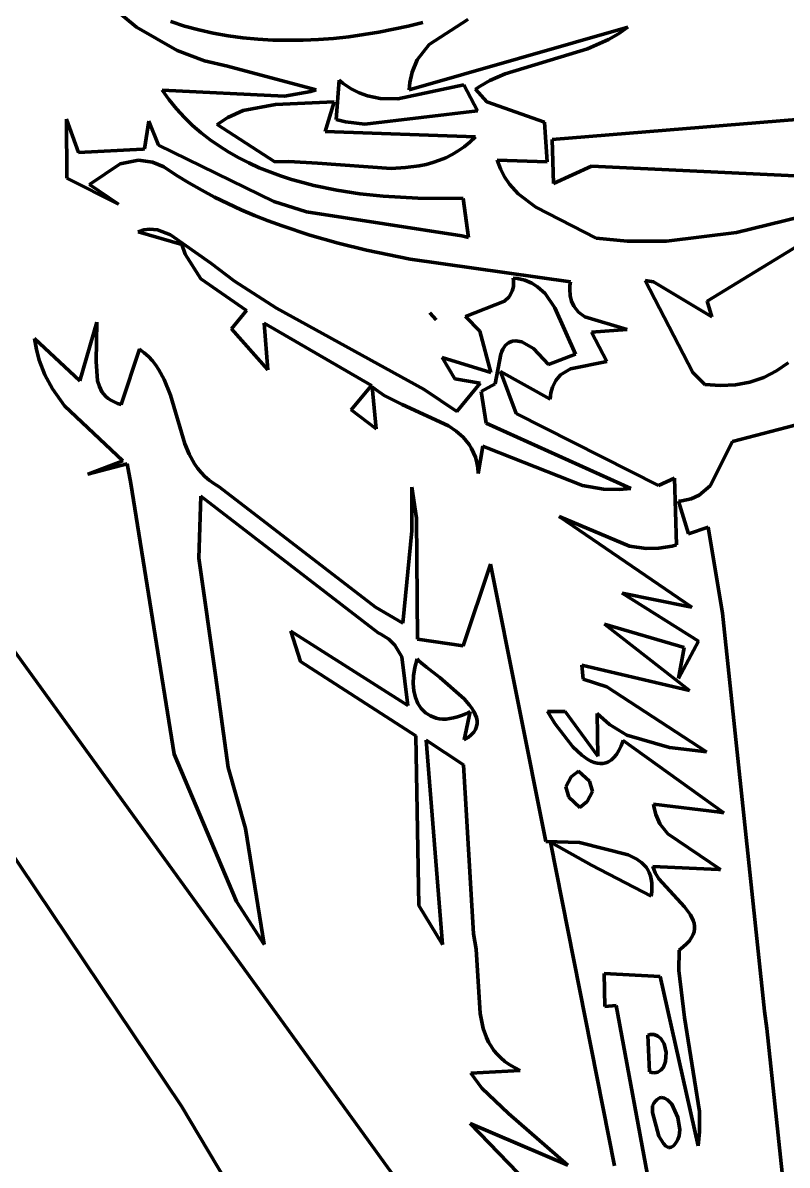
# Model space of a CAD drawing. Header units: millimetres. Extents: x 0 to 11, y 0 to 14.1.
# Drawn here: x 0.968 to 1.66, y 5.822 to 6.857 of the extents above; entities that cross this region are included whole.
import ezdxf

# ---------------------------------------------------------------- set-up
doc = ezdxf.new("R2010")
doc.units = ezdxf.units.MM
doc.layers.add('color#010101ff', color=7, linetype='CONTINUOUS', lineweight=100)
doc.layers.add('color#fefefeff', color=7, linetype='CONTINUOUS', lineweight=100)

msp = doc.modelspace()

# ---------------------------------------------------------------- linework, layer by layer
at = {"layer": 'color#010101ff'}
for p, q in [((1.0222, 6.8934), (1.0712, 6.8528)), ((1.0712, 6.8528), (1.1079, 6.8315)), ((1.1147, 6.8537), (1.1021, 6.8578)), ((1.1276, 6.8502), (1.1147, 6.8537)), ((1.3039, 6.8508), (1.2905, 6.8482)), ((1.3172, 6.8537), (1.3039, 6.8508)), ((1.3304, 6.8569), (1.3172, 6.8537)), ((1.516, 6.8528), (1.3179, 6.7959)), ((1.336, 6.837), (1.3711, 6.8596)), ((1.5075, 6.8467), (1.516, 6.8528)), ((1.1407, 6.8473), (1.1276, 6.8502)), ((1.154, 6.8449), (1.1407, 6.8473)), ((1.1674, 6.8431), (1.154, 6.8449)), ((1.181, 6.8419), (1.1674, 6.8431)), ((1.1946, 6.8411), (1.181, 6.8419)), ((1.2083, 6.8408), (1.1946, 6.8411)), ((1.2221, 6.841), (1.2083, 6.8408)), ((1.2358, 6.8416), (1.2221, 6.841)), ((1.2496, 6.8426), (1.2358, 6.8416)), ((1.2633, 6.8441), (1.2496, 6.8426)), ((1.2769, 6.846), (1.2633, 6.8441)), ((1.2905, 6.8482), (1.2769, 6.846)), ((1.4795, 6.8331), (1.4985, 6.8415)), ((1.4985, 6.8415), (1.5075, 6.8467)), ((1.1079, 6.8315), (1.1326, 6.8222)), ((1.3253, 6.8231), (1.336, 6.837)), ((1.4048, 6.8104), (1.4795, 6.8331)), ((1.1326, 6.8222), (1.1534, 6.8174)), ((1.3206, 6.812), (1.3253, 6.8231)), ((1.1534, 6.8174), (1.2337, 6.7959)), ((1.3185, 6.8027), (1.3206, 6.812)), ((1.391, 6.8043), (1.4048, 6.8104)), ((1.2518, 6.769), (1.2547, 6.8046)), ((1.2547, 6.8046), (1.2582, 6.8017)), ((1.2582, 6.8017), (1.2654, 6.7968)), ((1.3077, 6.7877), (1.3676, 6.8006)), ((1.3179, 6.7959), (1.3185, 6.8027)), ((1.3676, 6.8006), (1.3799, 6.7769)), ((1.3782, 6.7966), (1.3823, 6.7993)), ((1.3823, 6.7993), (1.391, 6.8043)), ((1.2051, 6.7902), (1.0943, 6.7956)), ((1.0943, 6.7956), (1.1007, 6.7869)), ((1.2289, 6.7945), (1.2051, 6.7902)), ((1.2337, 6.7959), (1.2289, 6.7945)), ((1.2654, 6.7968), (1.2727, 6.7931)), ((1.2727, 6.7931), (1.2802, 6.7904)), ((1.2802, 6.7904), (1.2918, 6.7881)), ((1.3884, 6.7851), (1.3782, 6.7966)), ((1.1007, 6.7869), (1.1074, 6.7787)), ((1.1074, 6.7787), (1.1145, 6.771)), ((1.1676, 6.7771), (1.1971, 6.7828)), ((1.1971, 6.7828), (1.2502, 6.7851)), ((1.2502, 6.7851), (1.2421, 6.7581)), ((1.2918, 6.7881), (1.3077, 6.7877)), ((1.4406, 6.7666), (1.3884, 6.7851)), ((1.0187, 6.7391), (1.0077, 6.7694)), ((1.0077, 6.7694), (1.0081, 6.7158)), ((1.0823, 6.7677), (1.0784, 6.7424)), ((1.0912, 6.7459), (1.0823, 6.7677)), ((1.1145, 6.771), (1.1219, 6.7638)), ((1.1441, 6.7646), (1.1538, 6.771)), ((1.1538, 6.771), (1.1676, 6.7771)), ((1.2604, 6.767), (1.2518, 6.769)), ((1.3799, 6.7769), (1.278, 6.765)), ((1.7015, 6.7718), (1.4476, 6.751)), ((1.1219, 6.7638), (1.1297, 6.757)), ((1.1964, 6.7307), (1.1441, 6.7646)), ((1.2421, 6.7581), (1.3781, 6.7535)), ((1.278, 6.765), (1.2604, 6.767)), ((1.443, 6.7308), (1.4406, 6.7666)), ((1.1297, 6.757), (1.1378, 6.7507)), ((1.1378, 6.7507), (1.1462, 6.7448)), ((1.3731, 6.7487), (1.3679, 6.7444)), ((1.3781, 6.7535), (1.3731, 6.7487)), ((1.4476, 6.751), (1.4487, 6.711)), ((1.0768, 6.7423), (1.0187, 6.7391)), ((1.0784, 6.7424), (1.0768, 6.7423)), ((1.1954, 6.6947), (1.0912, 6.7459)), ((1.1462, 6.7448), (1.1548, 6.7394)), ((1.1548, 6.7394), (1.1638, 6.7343)), ((1.357, 6.7373), (1.3513, 6.7345)), ((1.3625, 6.7406), (1.357, 6.7373)), ((1.3679, 6.7444), (1.3625, 6.7406)), ((1.0287, 6.7103), (1.0563, 6.7288)), ((1.0563, 6.7288), (1.073, 6.7321)), ((1.073, 6.7321), (1.0855, 6.7304)), ((1.0855, 6.7304), (1.0959, 6.7261)), ((1.0959, 6.7261), (1.1072, 6.7187)), ((1.1638, 6.7343), (1.1729, 6.7297)), ((1.1729, 6.7297), (1.1823, 6.7254)), ((1.209, 6.731), (1.1964, 6.7307)), ((1.2349, 6.7296), (1.209, 6.731)), ((1.3016, 6.7248), (1.2349, 6.7296)), ((1.3272, 6.7271), (1.3146, 6.7255)), ((1.3334, 6.7284), (1.3272, 6.7271)), ((1.3395, 6.7301), (1.3334, 6.7284)), ((1.3455, 6.7321), (1.3395, 6.7301)), ((1.3513, 6.7345), (1.3455, 6.7321)), ((1.4007, 6.7244), (1.3978, 6.7323)), ((1.3978, 6.7323), (1.443, 6.7308)), ((1.4487, 6.711), (1.4832, 6.7269)), ((1.4832, 6.7269), (1.6676, 6.718)), ((1.0081, 6.7158), (1.0548, 6.6924)), ((1.1072, 6.7187), (1.1186, 6.7117)), ((1.1823, 6.7254), (1.1919, 6.7216)), ((1.1919, 6.7216), (1.2016, 6.718)), ((1.2016, 6.718), (1.2115, 6.7148)), ((1.3146, 6.7255), (1.3016, 6.7248)), ((1.4044, 6.7172), (1.4007, 6.7244)), ((1.4089, 6.7106), (1.4044, 6.7172)), ((1.0548, 6.6924), (1.0287, 6.7103)), ((1.1186, 6.7117), (1.1302, 6.7051)), ((1.2115, 6.7148), (1.2216, 6.7119)), ((1.2216, 6.7119), (1.2318, 6.7094)), ((1.2318, 6.7094), (1.2525, 6.7051)), ((1.4168, 6.7018), (1.4089, 6.7106)), ((1.1302, 6.7051), (1.1419, 6.6988)), ((1.1419, 6.6988), (1.1539, 6.6929)), ((1.2525, 6.7051), (1.2734, 6.7019)), ((1.2734, 6.7019), (1.2944, 6.6996)), ((1.2944, 6.6996), (1.3259, 6.6977)), ((1.3259, 6.6977), (1.3669, 6.6974)), ((1.3669, 6.6974), (1.3716, 6.6623)), ((1.4327, 6.6896), (1.4168, 6.7018)), ((1.1539, 6.6929), (1.1659, 6.6874)), ((1.1659, 6.6874), (1.1781, 6.6822)), ((1.225, 6.6854), (1.1954, 6.6947)), ((1.3656, 6.6636), (1.225, 6.6854)), ((1.4873, 6.6617), (1.4327, 6.6896)), ((1.6903, 6.6853), (1.6144, 6.6666)), ((1.1781, 6.6822), (1.1904, 6.6773)), ((1.1904, 6.6773), (1.2029, 6.6727)), ((1.0777, 6.669), (1.0726, 6.6673)), ((1.0726, 6.6673), (1.1121, 6.6558)), ((1.0828, 6.6697), (1.0777, 6.669)), ((1.0901, 6.6691), (1.0828, 6.6697)), ((1.1019, 6.6647), (1.0901, 6.6691)), ((1.1385, 6.6389), (1.1019, 6.6647)), ((1.2029, 6.6727), (1.2281, 6.6644)), ((1.2281, 6.6644), (1.2536, 6.6571)), ((1.6144, 6.6666), (1.5509, 6.6589)), ((1.5879, 6.6046), (1.6884, 6.6661)), ((1.1121, 6.6558), (1.1152, 6.6471)), ((1.2536, 6.6571), (1.2795, 6.6508)), ((1.3716, 6.6623), (1.3656, 6.6636)), ((1.5155, 6.6589), (1.4873, 6.6617)), ((1.5509, 6.6589), (1.5155, 6.6589)), ((1.1152, 6.6471), (1.1294, 6.6249)), ((1.2795, 6.6508), (1.3188, 6.6427)), ((1.16, 6.6226), (1.1385, 6.6389)), ((1.3188, 6.6427), (1.464, 6.6221)), ((1.1294, 6.6249), (1.1706, 6.5961)), ((1.4161, 6.625), (1.4123, 6.6255)), ((1.4123, 6.6255), (1.4126, 6.6228)), ((1.4126, 6.6228), (1.4124, 6.6178)), ((1.4229, 6.6234), (1.4161, 6.625)), ((1.429, 6.6209), (1.4229, 6.6234)), ((1.575, 6.5399), (1.5318, 6.6232)), ((1.5318, 6.6232), (1.5392, 6.622)), ((1.1978, 6.5983), (1.16, 6.6226)), ((1.4114, 6.6136), (1.4085, 6.6084)), ((1.4124, 6.6178), (1.4114, 6.6136)), ((1.4343, 6.6176), (1.429, 6.6209)), ((1.4411, 6.6114), (1.4343, 6.6176)), ((1.4636, 6.6186), (1.4634, 6.6154)), ((1.4634, 6.6154), (1.4637, 6.6095)), ((1.464, 6.6221), (1.4636, 6.6186)), ((1.5392, 6.622), (1.5921, 6.5904)), ((1.4043, 6.6044), (1.369, 6.5907)), ((1.4085, 6.6084), (1.4043, 6.6044)), ((1.45, 6.5986), (1.4411, 6.6114)), ((1.4637, 6.6095), (1.465, 6.6044)), ((1.465, 6.6044), (1.467, 6.6)), ((1.5921, 6.5904), (1.5879, 6.6046)), ((1.1706, 6.5961), (1.1572, 6.5796)), ((1.3315, 6.5246), (1.1978, 6.5983)), ((1.3367, 6.594), (1.3424, 6.5876)), ((1.3424, 6.5876), (1.3367, 6.594)), ((1.4685, 6.5565), (1.45, 6.5986)), ((1.467, 6.6), (1.4714, 6.5946)), ((1.4714, 6.5946), (1.4771, 6.5904)), ((1.0351, 6.5854), (1.0199, 6.5323)), ((1.0347, 6.5498), (1.0351, 6.5854)), ((1.1902, 6.5423), (1.1867, 6.5846)), ((1.1867, 6.5846), (1.2838, 6.528)), ((1.369, 6.5907), (1.382, 6.5773)), ((1.4771, 6.5904), (1.5154, 6.5789)), ((1.1572, 6.5796), (1.1902, 6.5423)), ((1.382, 6.5773), (1.3921, 6.5399)), ((1.5154, 6.5789), (1.483, 6.5763)), ((1.483, 6.5763), (1.4971, 6.5498)), ((1.0199, 6.5323), (0.9789, 6.5707)), ((0.9789, 6.5707), (0.9806, 6.5607)), ((0.9806, 6.5607), (0.9831, 6.5511)), ((1.0739, 6.5611), (1.0574, 6.5108)), ((1.0782, 6.5578), (1.0739, 6.5611)), ((1.4018, 6.5589), (1.4028, 6.5611)), ((1.4028, 6.5611), (1.404, 6.563)), ((1.404, 6.563), (1.4052, 6.5646)), ((1.4052, 6.5646), (1.408, 6.5669)), ((1.408, 6.5669), (1.4112, 6.5682)), ((1.4112, 6.5682), (1.4145, 6.5686)), ((1.4145, 6.5686), (1.4199, 6.5676)), ((1.4199, 6.5676), (1.4307, 6.5617)), ((1.4307, 6.5617), (1.4443, 6.547)), ((0.9831, 6.5511), (0.9882, 6.5377)), ((1.0821, 6.5543), (1.0782, 6.5578)), ((1.0856, 6.5505), (1.0821, 6.5543)), ((1.0887, 6.5465), (1.0856, 6.5505)), ((1.3921, 6.5399), (1.3479, 6.5535)), ((1.3479, 6.5535), (1.3593, 6.5341)), ((1.3958, 6.5295), (1.4009, 6.5564)), ((1.4009, 6.5564), (1.4018, 6.5589)), ((1.4443, 6.547), (1.4685, 6.5565)), ((1.0359, 6.5324), (1.0347, 6.5498)), ((1.0915, 6.5423), (1.0887, 6.5465)), ((1.0963, 6.5335), (1.0915, 6.5423)), ((1.4457, 6.5157), (1.4008, 6.5408)), ((1.4008, 6.5408), (1.415, 6.5029)), ((1.4641, 6.5433), (1.455, 6.5377)), ((1.4971, 6.5498), (1.4641, 6.5433)), ((1.5856, 6.5291), (1.575, 6.5399)), ((1.6506, 6.5413), (1.639, 6.5355)), ((1.6613, 6.5487), (1.6506, 6.5413)), ((0.9882, 6.5377), (0.995, 6.5251)), ((1.0375, 6.5272), (1.0359, 6.5324)), ((1.1019, 6.5194), (1.0963, 6.5335)), ((1.3593, 6.5341), (1.3823, 6.5301)), ((1.3823, 6.5301), (1.3613, 6.5046)), ((1.3833, 6.5226), (1.3958, 6.5295)), ((1.4507, 6.5328), (1.4477, 6.5265)), ((1.455, 6.5377), (1.4507, 6.5328)), ((1.6266, 6.5312), (1.6135, 6.5287)), ((1.639, 6.5355), (1.6266, 6.5312)), ((0.995, 6.5251), (1.006, 6.5097)), ((1.0399, 6.5225), (1.0375, 6.5272)), ((1.0434, 6.5183), (1.0399, 6.5225)), ((1.115, 6.4752), (1.1019, 6.5194)), ((1.2838, 6.528), (1.2656, 6.5062)), ((1.288, 6.4888), (1.2845, 6.5268)), ((1.2845, 6.5268), (1.288, 6.5241)), ((1.288, 6.5241), (1.2954, 6.5192)), ((1.2954, 6.5192), (1.3118, 6.5109)), ((1.3613, 6.5046), (1.3315, 6.5246)), ((1.3876, 6.4939), (1.3833, 6.5226)), ((1.4464, 6.5215), (1.4457, 6.5157)), ((1.4477, 6.5265), (1.4464, 6.5215)), ((1.5998, 6.528), (1.5856, 6.5291)), ((1.6135, 6.5287), (1.5998, 6.528)), ((1.006, 6.5097), (1.0589, 6.46)), ((1.0455, 6.5164), (1.0434, 6.5183)), ((1.048, 6.5147), (1.0455, 6.5164)), ((1.0508, 6.5132), (1.048, 6.5147)), ((1.0539, 6.5119), (1.0508, 6.5132)), ((1.0574, 6.5108), (1.0539, 6.5119)), ((1.3118, 6.5109), (1.3535, 6.4917)), ((1.6108, 6.4773), (1.7443, 6.5122)), ((1.2656, 6.5062), (1.288, 6.4888)), ((1.415, 6.5029), (1.5437, 6.4374)), ((1.3535, 6.4917), (1.3606, 6.4868)), ((1.5186, 6.4348), (1.3876, 6.4939)), ((1.3606, 6.4868), (1.3669, 6.4812)), ((1.3669, 6.4812), (1.3697, 6.4781)), ((1.3697, 6.4781), (1.3722, 6.4748)), ((1.1188, 6.466), (1.115, 6.4752)), ((1.3722, 6.4748), (1.3745, 6.4711)), ((1.3745, 6.4711), (1.3764, 6.4672)), ((1.3806, 6.4484), (1.3848, 6.4731)), ((1.3848, 6.4731), (1.3893, 6.4714)), ((1.3893, 6.4714), (1.475, 6.4374)), ((1.5905, 6.4371), (1.6108, 6.4773)), ((1.0589, 6.46), (1.0272, 6.4479)), ((1.0272, 6.4479), (1.0628, 6.4573)), ((1.0628, 6.4573), (1.0661, 6.4392)), ((1.1236, 6.4573), (1.1188, 6.466)), ((1.1264, 6.4533), (1.1236, 6.4573)), ((1.3764, 6.4672), (1.378, 6.4631)), ((1.378, 6.4631), (1.3793, 6.4585)), ((1.3793, 6.4585), (1.3801, 6.4537)), ((1.1296, 6.4494), (1.1264, 6.4533)), ((1.1331, 6.4457), (1.1296, 6.4494)), ((1.3801, 6.4537), (1.3806, 6.4484)), ((1.0661, 6.4392), (1.1053, 6.1943)), ((1.137, 6.4423), (1.1331, 6.4457)), ((1.1413, 6.4392), (1.137, 6.4423)), ((1.146, 6.4363), (1.1413, 6.4392)), ((1.475, 6.4374), (1.4939, 6.4343)), ((1.5437, 6.4374), (1.5584, 6.4443)), ((1.5584, 6.4443), (1.56, 6.3838)), ((1.5806, 6.4289), (1.5905, 6.4371)), ((1.1277, 6.3716), (1.1293, 6.4278)), ((1.1293, 6.4278), (1.2899, 6.3042)), ((1.2876, 6.3272), (1.146, 6.4363)), ((1.3248, 6.4079), (1.3204, 6.4361)), ((1.3204, 6.4361), (1.3204, 6.3965)), ((1.4939, 6.4343), (1.5086, 6.4339)), ((1.5086, 6.4339), (1.5186, 6.4348)), ((1.5733, 6.4256), (1.5806, 6.4289)), ((1.5618, 6.4232), (1.5649, 6.4236)), ((1.5709, 6.3938), (1.5618, 6.4232)), ((1.5649, 6.4236), (1.5733, 6.4256)), ((1.3256, 6.2984), (1.3248, 6.4079)), ((1.5176, 6.3825), (1.4538, 6.4094)), ((1.4538, 6.4094), (1.574, 6.3273)), ((1.3204, 6.3965), (1.3123, 6.3128)), ((1.5887, 6.3997), (1.5709, 6.3938)), ((1.6017, 6.322), (1.5887, 6.3997)), ((1.5326, 6.3805), (1.5176, 6.3825)), ((1.5441, 6.3807), (1.5326, 6.3805)), ((1.556, 6.3827), (1.5441, 6.3807)), ((1.56, 6.3838), (1.556, 6.3827)), ((1.3718, 5.7188), (0.898, 6.3738)), ((1.1427, 6.2656), (1.1277, 6.3716)), ((1.3918, 6.3664), (1.367, 6.2924)), ((1.4418, 6.1149), (1.3918, 6.3664)), ((1.5705, 6.328), (1.5108, 6.3399)), ((1.5108, 6.3399), (1.58, 6.2964)), ((1.3123, 6.3128), (1.2876, 6.3272)), ((1.574, 6.3273), (1.5705, 6.328)), ((1.6398, 5.9614), (1.6017, 6.322)), ((1.3168, 6.2383), (1.2108, 6.3055)), ((1.2108, 6.3055), (1.2195, 6.2781)), ((1.2899, 6.3042), (1.2925, 6.303)), ((1.2925, 6.303), (1.2995, 6.2984)), ((1.5671, 6.2908), (1.4949, 6.3119)), ((1.4949, 6.3119), (1.5718, 6.2519)), ((1.2995, 6.2984), (1.305, 6.293)), ((1.305, 6.293), (1.3114, 6.2823)), ((1.367, 6.2924), (1.3256, 6.2984)), ((1.58, 6.2964), (1.5618, 6.2628)), ((1.3114, 6.2823), (1.3168, 6.2383)), ((1.5618, 6.2628), (1.5671, 6.2908)), ((1.2195, 6.2781), (1.324, 6.2107)), ((1.3219, 6.2652), (1.3231, 6.2727)), ((1.3231, 6.2727), (1.3252, 6.2805)), ((1.3252, 6.2805), (1.3269, 6.2788)), ((1.3269, 6.2788), (1.3289, 6.277)), ((1.3289, 6.277), (1.3337, 6.2729)), ((1.3337, 6.2729), (1.3457, 6.2635)), ((1.5718, 6.2519), (1.4744, 6.2747)), ((1.4744, 6.2747), (1.4756, 6.2621)), ((1.154, 6.1821), (1.1427, 6.2656)), ((1.3217, 6.2581), (1.3219, 6.2652)), ((1.3457, 6.2635), (1.3677, 6.2443)), ((1.4756, 6.2621), (1.497, 6.2552)), ((1.3223, 6.2515), (1.3217, 6.2581)), ((1.3237, 6.2454), (1.3223, 6.2515)), ((1.497, 6.2552), (1.5871, 6.1964)), ((1.326, 6.2401), (1.3237, 6.2454)), ((1.329, 6.2354), (1.326, 6.2401)), ((1.3677, 6.2443), (1.3727, 6.2386)), ((1.3328, 6.2316), (1.329, 6.2354)), ((1.3373, 6.2288), (1.3328, 6.2316)), ((1.3693, 6.2308), (1.3654, 6.2292)), ((1.3678, 6.2071), (1.3733, 6.2328)), ((1.3733, 6.2328), (1.3693, 6.2308)), ((1.3727, 6.2386), (1.3747, 6.2357)), ((1.3747, 6.2357), (1.3765, 6.2329)), ((1.3765, 6.2329), (1.3779, 6.2301)), ((1.3779, 6.2301), (1.3789, 6.2273)), ((1.4592, 6.2328), (1.4433, 6.2328)), ((1.4433, 6.2328), (1.4447, 6.2303)), ((1.4447, 6.2303), (1.4499, 6.2219)), ((1.4888, 6.1923), (1.4592, 6.2328)), ((1.4995, 6.2209), (1.4883, 6.2311)), ((1.4883, 6.2311), (1.4888, 6.1923)), ((1.3425, 6.2269), (1.3373, 6.2288)), ((1.3453, 6.2263), (1.3425, 6.2269)), ((1.3483, 6.226), (1.3453, 6.2263)), ((1.3514, 6.226), (1.3483, 6.226)), ((1.3547, 6.2264), (1.3514, 6.226)), ((1.3581, 6.227), (1.3547, 6.2264)), ((1.3617, 6.2279), (1.3581, 6.227)), ((1.3654, 6.2292), (1.3617, 6.2279)), ((1.3791, 6.2191), (1.3781, 6.2166)), ((1.3789, 6.2273), (1.3795, 6.2245)), ((1.3795, 6.2218), (1.3791, 6.2191)), ((1.3795, 6.2245), (1.3795, 6.2218)), ((1.4499, 6.2219), (1.4662, 6.2007)), ((1.5152, 6.2115), (1.4995, 6.2209)), ((1.324, 6.2107), (1.3267, 6.0571)), ((1.3714, 6.2093), (1.3678, 6.2071)), ((1.3743, 6.2116), (1.3714, 6.2093)), ((1.3765, 6.2141), (1.3743, 6.2116)), ((1.3781, 6.2166), (1.3765, 6.2141)), ((1.5538, 6.2001), (1.5152, 6.2115)), ((1.3482, 6.0217), (1.3334, 6.2067)), ((1.3334, 6.2067), (1.3671, 6.1845)), ((1.4662, 6.2007), (1.4743, 6.1932)), ((1.5079, 6.1974), (1.5099, 6.2016)), ((1.5099, 6.2016), (1.5118, 6.2064)), ((1.5118, 6.2064), (1.6029, 6.1411)), ((1.5871, 6.1964), (1.5538, 6.2001)), ((1.1053, 6.1943), (1.1618, 6.0607)), ((1.4743, 6.1932), (1.4798, 6.1893)), ((1.4798, 6.1893), (1.4826, 6.1879)), ((1.4986, 6.1873), (1.5011, 6.189)), ((1.5011, 6.189), (1.5034, 6.1912)), ((1.5034, 6.1912), (1.5057, 6.194)), ((1.5057, 6.194), (1.5079, 6.1974)), ((1.1699, 6.1269), (1.154, 6.1821)), ((1.3671, 6.1845), (1.3762, 6.0315)), ((1.4713, 6.1789), (1.4647, 6.1735)), ((1.4812, 6.1696), (1.4713, 6.1789)), ((1.4826, 6.1879), (1.4854, 6.1867)), ((1.4854, 6.1867), (1.4881, 6.186)), ((1.4881, 6.186), (1.4908, 6.1856)), ((1.4908, 6.1856), (1.4935, 6.1857)), ((1.4935, 6.1857), (1.4961, 6.1863)), ((1.4961, 6.1863), (1.4986, 6.1873)), ((1.4647, 6.1735), (1.46, 6.1645)), ((1.4839, 6.1604), (1.4812, 6.1696)), ((1.46, 6.1645), (1.4626, 6.1553)), ((1.4792, 6.1514), (1.4839, 6.1604)), ((1.4626, 6.1553), (1.4725, 6.1457)), ((1.4725, 6.1457), (1.4792, 6.1514)), ((1.5994, 6.1415), (1.5393, 6.1489)), ((1.5393, 6.1489), (1.5398, 6.1456)), ((1.5398, 6.1456), (1.5414, 6.1394)), ((1.5414, 6.1394), (1.5451, 6.1312)), ((1.6029, 6.1411), (1.5994, 6.1415)), ((1.1866, 6.0216), (1.1699, 6.1269)), ((1.5451, 6.1312), (1.5522, 6.1219)), ((0.9505, 6.116), (1.1118, 5.8752)), ((1.5522, 6.1219), (1.5998, 6.0896)), ((1.4721, 6.1141), (1.4418, 6.1149)), ((1.5039, 5.8211), (1.4459, 6.1145)), ((1.4459, 6.1145), (1.4831, 6.0936)), ((1.5162, 6.1029), (1.4721, 6.1141)), ((1.5242, 6.0991), (1.5162, 6.1029)), ((1.5288, 6.0958), (1.5242, 6.0991)), ((1.5325, 6.0918), (1.5288, 6.0958)), ((1.4831, 6.0936), (1.5371, 6.0656)), ((1.5341, 6.0894), (1.5325, 6.0918)), ((1.5354, 6.0869), (1.5341, 6.0894)), ((1.5364, 6.084), (1.5354, 6.0869)), ((1.5982, 6.0896), (1.5386, 6.0923)), ((1.5386, 6.0923), (1.5409, 6.0866)), ((1.5409, 6.0866), (1.5442, 6.0812)), ((1.5998, 6.0896), (1.5982, 6.0896)), ((1.5372, 6.081), (1.5364, 6.084)), ((1.5376, 6.0776), (1.5372, 6.081)), ((1.5378, 6.0739), (1.5376, 6.0776)), ((1.5442, 6.0812), (1.5672, 6.0559)), ((1.5371, 6.0656), (1.5376, 6.0699)), ((1.5376, 6.0699), (1.5378, 6.0739)), ((1.1618, 6.0607), (1.1866, 6.0216)), ((1.3267, 6.0571), (1.3482, 6.0217)), ((1.5672, 6.0559), (1.5728, 6.0485)), ((1.5728, 6.0485), (1.5752, 6.0436)), ((1.5752, 6.0436), (1.576, 6.0411)), ((1.576, 6.0333), (1.5751, 6.0307)), ((1.576, 6.0411), (1.5764, 6.0385)), ((1.5764, 6.0359), (1.576, 6.0333)), ((1.5764, 6.0385), (1.5764, 6.0359)), ((1.3762, 6.0315), (1.3786, 6.0175)), ((1.5692, 6.0224), (1.5661, 6.0196)), ((1.5718, 6.0252), (1.5692, 6.0224)), ((1.5737, 6.028), (1.5718, 6.0252)), ((1.5751, 6.0307), (1.5737, 6.028)), ((1.3786, 6.0175), (1.3823, 5.9593)), ((1.5624, 6.0167), (1.5622, 5.9983)), ((1.5661, 6.0196), (1.5624, 6.0167)), ((1.5453, 5.9929), (1.4947, 5.9955)), ((1.4947, 5.9955), (1.4951, 5.9657)), ((1.5797, 5.8395), (1.5453, 5.9929)), ((1.5622, 5.9983), (1.5673, 5.9557)), ((1.4951, 5.9657), (1.5053, 5.9664)), ((1.5053, 5.9664), (1.5483, 5.7346)), ((1.6418, 5.9458), (1.6398, 5.9614)), ((1.3823, 5.9593), (1.3851, 5.9458)), ((1.5673, 5.9557), (1.5808, 5.8704)), ((1.3851, 5.9458), (1.3881, 5.9374)), ((1.5341, 5.9395), (1.5362, 5.9401)), ((1.5362, 5.9401), (1.5381, 5.9402)), ((1.5381, 5.9402), (1.54, 5.9401)), ((1.54, 5.9401), (1.5432, 5.9388)), ((1.6592, 5.7834), (1.6418, 5.9458)), ((1.3881, 5.9374), (1.39, 5.9334)), ((1.39, 5.9334), (1.3922, 5.9295)), ((1.3922, 5.9295), (1.3948, 5.9258)), ((1.5356, 5.9064), (1.5341, 5.9395)), ((1.5432, 5.9388), (1.5458, 5.9366)), ((1.5458, 5.9366), (1.5488, 5.9318)), ((1.5488, 5.9318), (1.5507, 5.9239)), ((1.3948, 5.9258), (1.3977, 5.9223)), ((1.3977, 5.9223), (1.4009, 5.919)), ((1.4009, 5.919), (1.4046, 5.9158)), ((1.5507, 5.9239), (1.5502, 5.9158)), ((1.4046, 5.9158), (1.4087, 5.9129)), ((1.4087, 5.9129), (1.4133, 5.9102)), ((1.4133, 5.9102), (1.4184, 5.9077)), ((1.5482, 5.9106), (1.546, 5.908)), ((1.5502, 5.9158), (1.5482, 5.9106)), ((1.4184, 5.9077), (1.3739, 5.9053)), ((1.3739, 5.9053), (1.3837, 5.8916)), ((1.5377, 5.9058), (1.5356, 5.9064)), ((1.5397, 5.9056), (1.5377, 5.9058)), ((1.5416, 5.9058), (1.5397, 5.9056)), ((1.5432, 5.9062), (1.5416, 5.9058)), ((1.546, 5.908), (1.5432, 5.9062)), ((1.3837, 5.8916), (1.4079, 5.8687)), ((1.5384, 5.8756), (1.5397, 5.8779)), ((1.5397, 5.8779), (1.541, 5.8797)), ((1.541, 5.8797), (1.5423, 5.8811)), ((1.5423, 5.8811), (1.5437, 5.8821)), ((1.5437, 5.8821), (1.5451, 5.8828)), ((1.5451, 5.8828), (1.5465, 5.883)), ((1.5465, 5.883), (1.5492, 5.8826)), ((1.5492, 5.8826), (1.5519, 5.8811)), ((1.5519, 5.8811), (1.5557, 5.877)), ((1.1118, 5.8752), (1.1524, 5.8074)), ((1.4079, 5.8687), (1.4617, 5.822)), ((1.5382, 5.8744), (1.5384, 5.8756)), ((1.5383, 5.8695), (1.5382, 5.8744)), ((1.5442, 5.8482), (1.5383, 5.8695)), ((1.5557, 5.877), (1.5613, 5.865)), ((1.5808, 5.8704), (1.5808, 5.8519)), ((1.4617, 5.822), (1.3733, 5.8595)), ((1.3733, 5.8595), (1.4335, 5.7971)), ((1.5613, 5.865), (1.5632, 5.854)), ((1.5483, 5.8414), (1.5442, 5.8482)), ((1.5626, 5.8483), (1.5614, 5.8452)), ((1.5632, 5.854), (1.5626, 5.8483)), ((1.5808, 5.8519), (1.5797, 5.8395)), ((1.5505, 5.8392), (1.5483, 5.8414)), ((1.5529, 5.838), (1.5505, 5.8392)), ((1.5541, 5.8379), (1.5529, 5.838)), ((1.5553, 5.8381), (1.5541, 5.8379)), ((1.5565, 5.8387), (1.5553, 5.8381)), ((1.5578, 5.8397), (1.5565, 5.8387)), ((1.559, 5.8411), (1.5578, 5.8397)), ((1.5602, 5.8429), (1.559, 5.8411)), ((1.5614, 5.8452), (1.5602, 5.8429))]:
    msp.add_line(p, q, dxfattribs=at)
at = {"layer": 'color#fefefeff'}
for p, q in [((1.0712, 6.8528), (1.0222, 6.8934)), ((1.1079, 6.8315), (1.0712, 6.8528)), ((1.1021, 6.8578), (1.1147, 6.8537)), ((1.1147, 6.8537), (1.1276, 6.8502)), ((1.2905, 6.8482), (1.3039, 6.8508)), ((1.3039, 6.8508), (1.3172, 6.8537)), ((1.3172, 6.8537), (1.3304, 6.8569)), ((1.3179, 6.7959), (1.516, 6.8528)), ((1.3711, 6.8596), (1.336, 6.837)), ((1.516, 6.8528), (1.5075, 6.8467)), ((1.1276, 6.8502), (1.1407, 6.8473)), ((1.1407, 6.8473), (1.154, 6.8449)), ((1.154, 6.8449), (1.1674, 6.8431)), ((1.1674, 6.8431), (1.181, 6.8419)), ((1.181, 6.8419), (1.1946, 6.8411)), ((1.1946, 6.8411), (1.2083, 6.8408)), ((1.2083, 6.8408), (1.2221, 6.841)), ((1.2221, 6.841), (1.2358, 6.8416)), ((1.2358, 6.8416), (1.2496, 6.8426)), ((1.2496, 6.8426), (1.2633, 6.8441)), ((1.2633, 6.8441), (1.2769, 6.846)), ((1.2769, 6.846), (1.2905, 6.8482)), ((1.4985, 6.8415), (1.4795, 6.8331)), ((1.5075, 6.8467), (1.4985, 6.8415)), ((1.1326, 6.8222), (1.1079, 6.8315)), ((1.336, 6.837), (1.3253, 6.8231)), ((1.4795, 6.8331), (1.4048, 6.8104)), ((1.1534, 6.8174), (1.1326, 6.8222)), ((1.3253, 6.8231), (1.3206, 6.812)), ((1.2337, 6.7959), (1.1534, 6.8174)), ((1.3206, 6.812), (1.3185, 6.8027)), ((1.4048, 6.8104), (1.391, 6.8043)), ((1.2547, 6.8046), (1.2518, 6.769)), ((1.2582, 6.8017), (1.2547, 6.8046)), ((1.2654, 6.7968), (1.2582, 6.8017)), ((1.3676, 6.8006), (1.3077, 6.7877)), ((1.3185, 6.8027), (1.3179, 6.7959)), ((1.3799, 6.7769), (1.3676, 6.8006)), ((1.3823, 6.7993), (1.3782, 6.7966)), ((1.391, 6.8043), (1.3823, 6.7993)), ((1.1007, 6.7869), (1.0943, 6.7956)), ((1.0943, 6.7956), (1.2051, 6.7902)), ((1.2051, 6.7902), (1.2289, 6.7945)), ((1.2289, 6.7945), (1.2337, 6.7959)), ((1.2727, 6.7931), (1.2654, 6.7968)), ((1.2802, 6.7904), (1.2727, 6.7931)), ((1.2918, 6.7881), (1.2802, 6.7904)), ((1.3782, 6.7966), (1.3884, 6.7851)), ((1.1074, 6.7787), (1.1007, 6.7869)), ((1.1145, 6.771), (1.1074, 6.7787)), ((1.1971, 6.7828), (1.1676, 6.7771)), ((1.2502, 6.7851), (1.1971, 6.7828)), ((1.2421, 6.7581), (1.2502, 6.7851)), ((1.3077, 6.7877), (1.2918, 6.7881)), ((1.3884, 6.7851), (1.4406, 6.7666)), ((1.0081, 6.7158), (1.0077, 6.7694)), ((1.0077, 6.7694), (1.0187, 6.7391)), ((1.0784, 6.7424), (1.0823, 6.7677)), ((1.0823, 6.7677), (1.0912, 6.7459)), ((1.1219, 6.7638), (1.1145, 6.771)), ((1.1538, 6.771), (1.1441, 6.7646)), ((1.1676, 6.7771), (1.1538, 6.771)), ((1.2518, 6.769), (1.2604, 6.767)), ((1.278, 6.765), (1.3799, 6.7769)), ((1.4476, 6.751), (1.7015, 6.7718)), ((1.1297, 6.757), (1.1219, 6.7638)), ((1.1441, 6.7646), (1.1964, 6.7307)), ((1.3781, 6.7535), (1.2421, 6.7581)), ((1.2604, 6.767), (1.278, 6.765)), ((1.4406, 6.7666), (1.443, 6.7308)), ((1.1378, 6.7507), (1.1297, 6.757)), ((1.1462, 6.7448), (1.1378, 6.7507)), ((1.3679, 6.7444), (1.3731, 6.7487)), ((1.3731, 6.7487), (1.3781, 6.7535)), ((1.4487, 6.711), (1.4476, 6.751)), ((1.0187, 6.7391), (1.0768, 6.7423)), ((1.0768, 6.7423), (1.0784, 6.7424)), ((1.0912, 6.7459), (1.1954, 6.6947)), ((1.1548, 6.7394), (1.1462, 6.7448)), ((1.1638, 6.7343), (1.1548, 6.7394)), ((1.3513, 6.7345), (1.357, 6.7373)), ((1.357, 6.7373), (1.3625, 6.7406)), ((1.3625, 6.7406), (1.3679, 6.7444)), ((1.0563, 6.7288), (1.0287, 6.7103)), ((1.073, 6.7321), (1.0563, 6.7288)), ((1.0855, 6.7304), (1.073, 6.7321)), ((1.0959, 6.7261), (1.0855, 6.7304)), ((1.1072, 6.7187), (1.0959, 6.7261)), ((1.1729, 6.7297), (1.1638, 6.7343)), ((1.1823, 6.7254), (1.1729, 6.7297)), ((1.1964, 6.7307), (1.209, 6.731)), ((1.209, 6.731), (1.2349, 6.7296)), ((1.2349, 6.7296), (1.3016, 6.7248)), ((1.3146, 6.7255), (1.3272, 6.7271)), ((1.3272, 6.7271), (1.3334, 6.7284)), ((1.3334, 6.7284), (1.3395, 6.7301)), ((1.3395, 6.7301), (1.3455, 6.7321)), ((1.3455, 6.7321), (1.3513, 6.7345)), ((1.443, 6.7308), (1.3978, 6.7323)), ((1.3978, 6.7323), (1.4007, 6.7244)), ((1.4832, 6.7269), (1.4487, 6.711)), ((1.6676, 6.718), (1.4832, 6.7269)), ((1.0548, 6.6924), (1.0081, 6.7158)), ((1.1186, 6.7117), (1.1072, 6.7187)), ((1.1919, 6.7216), (1.1823, 6.7254)), ((1.2016, 6.718), (1.1919, 6.7216)), ((1.2115, 6.7148), (1.2016, 6.718)), ((1.3016, 6.7248), (1.3146, 6.7255)), ((1.4007, 6.7244), (1.4044, 6.7172)), ((1.4044, 6.7172), (1.4089, 6.7106)), ((1.0287, 6.7103), (1.0548, 6.6924)), ((1.1302, 6.7051), (1.1186, 6.7117)), ((1.2216, 6.7119), (1.2115, 6.7148)), ((1.2318, 6.7094), (1.2216, 6.7119)), ((1.2525, 6.7051), (1.2318, 6.7094)), ((1.4089, 6.7106), (1.4168, 6.7018)), ((1.1419, 6.6988), (1.1302, 6.7051)), ((1.1539, 6.6929), (1.1419, 6.6988)), ((1.2734, 6.7019), (1.2525, 6.7051)), ((1.2944, 6.6996), (1.2734, 6.7019)), ((1.3259, 6.6977), (1.2944, 6.6996)), ((1.3669, 6.6974), (1.3259, 6.6977)), ((1.3716, 6.6623), (1.3669, 6.6974)), ((1.4168, 6.7018), (1.4327, 6.6896)), ((1.1659, 6.6874), (1.1539, 6.6929)), ((1.1781, 6.6822), (1.1659, 6.6874)), ((1.1954, 6.6947), (1.225, 6.6854)), ((1.225, 6.6854), (1.3656, 6.6636)), ((1.4327, 6.6896), (1.4873, 6.6617)), ((1.6144, 6.6666), (1.6903, 6.6853)), ((1.1904, 6.6773), (1.1781, 6.6822)), ((1.2029, 6.6727), (1.1904, 6.6773)), ((1.0726, 6.6673), (1.0777, 6.669)), ((1.1121, 6.6558), (1.0726, 6.6673)), ((1.0777, 6.669), (1.0828, 6.6697)), ((1.0828, 6.6697), (1.0901, 6.6691)), ((1.0901, 6.6691), (1.1019, 6.6647)), ((1.1019, 6.6647), (1.1385, 6.6389)), ((1.2281, 6.6644), (1.2029, 6.6727)), ((1.2536, 6.6571), (1.2281, 6.6644)), ((1.5509, 6.6589), (1.6144, 6.6666)), ((1.6884, 6.6661), (1.5879, 6.6046)), ((1.1152, 6.6471), (1.1121, 6.6558)), ((1.2795, 6.6508), (1.2536, 6.6571)), ((1.3656, 6.6636), (1.3716, 6.6623)), ((1.4873, 6.6617), (1.5155, 6.6589)), ((1.5155, 6.6589), (1.5509, 6.6589)), ((1.1294, 6.6249), (1.1152, 6.6471)), ((1.3188, 6.6427), (1.2795, 6.6508)), ((1.1385, 6.6389), (1.16, 6.6226)), ((1.464, 6.6221), (1.3188, 6.6427)), ((1.1706, 6.5961), (1.1294, 6.6249)), ((1.4126, 6.6228), (1.4123, 6.6255)), ((1.4123, 6.6255), (1.4161, 6.625)), ((1.4124, 6.6178), (1.4126, 6.6228)), ((1.4161, 6.625), (1.4229, 6.6234)), ((1.4229, 6.6234), (1.429, 6.6209)), ((1.5392, 6.622), (1.5318, 6.6232)), ((1.5318, 6.6232), (1.575, 6.5399)), ((1.16, 6.6226), (1.1978, 6.5983)), ((1.4085, 6.6084), (1.4114, 6.6136)), ((1.4114, 6.6136), (1.4124, 6.6178)), ((1.429, 6.6209), (1.4343, 6.6176)), ((1.4343, 6.6176), (1.4411, 6.6114)), ((1.4634, 6.6154), (1.4636, 6.6186)), ((1.4637, 6.6095), (1.4634, 6.6154)), ((1.4636, 6.6186), (1.464, 6.6221)), ((1.5921, 6.5904), (1.5392, 6.622)), ((1.369, 6.5907), (1.4043, 6.6044)), ((1.4043, 6.6044), (1.4085, 6.6084)), ((1.4411, 6.6114), (1.45, 6.5986)), ((1.465, 6.6044), (1.4637, 6.6095)), ((1.467, 6.6), (1.465, 6.6044)), ((1.5879, 6.6046), (1.5921, 6.5904)), ((1.1572, 6.5796), (1.1706, 6.5961)), ((1.1978, 6.5983), (1.3315, 6.5246)), ((1.3367, 6.594), (1.3424, 6.5876)), ((1.3424, 6.5876), (1.3367, 6.594)), ((1.45, 6.5986), (1.4685, 6.5565)), ((1.4714, 6.5946), (1.467, 6.6)), ((1.4771, 6.5904), (1.4714, 6.5946)), ((1.0199, 6.5323), (1.0351, 6.5854)), ((1.0351, 6.5854), (1.0347, 6.5498)), ((1.2838, 6.528), (1.1867, 6.5846)), ((1.1867, 6.5846), (1.1902, 6.5423)), ((1.382, 6.5773), (1.369, 6.5907)), ((1.5154, 6.5789), (1.4771, 6.5904)), ((1.1902, 6.5423), (1.1572, 6.5796)), ((1.3921, 6.5399), (1.382, 6.5773)), ((1.483, 6.5763), (1.5154, 6.5789)), ((1.4971, 6.5498), (1.483, 6.5763)), ((0.9806, 6.5607), (0.9789, 6.5707)), ((0.9789, 6.5707), (1.0199, 6.5323)), ((0.9831, 6.5511), (0.9806, 6.5607)), ((1.0574, 6.5108), (1.0739, 6.5611)), ((1.0739, 6.5611), (1.0782, 6.5578)), ((1.4028, 6.5611), (1.4018, 6.5589)), ((1.404, 6.563), (1.4028, 6.5611)), ((1.4052, 6.5646), (1.404, 6.563)), ((1.408, 6.5669), (1.4052, 6.5646)), ((1.4112, 6.5682), (1.408, 6.5669)), ((1.4145, 6.5686), (1.4112, 6.5682)), ((1.4199, 6.5676), (1.4145, 6.5686)), ((1.4307, 6.5617), (1.4199, 6.5676)), ((1.4443, 6.547), (1.4307, 6.5617)), ((0.9882, 6.5377), (0.9831, 6.5511)), ((1.0782, 6.5578), (1.0821, 6.5543)), ((1.0821, 6.5543), (1.0856, 6.5505)), ((1.0856, 6.5505), (1.0887, 6.5465)), ((1.3593, 6.5341), (1.3479, 6.5535)), ((1.3479, 6.5535), (1.3921, 6.5399)), ((1.4009, 6.5564), (1.3958, 6.5295)), ((1.4018, 6.5589), (1.4009, 6.5564)), ((1.4685, 6.5565), (1.4443, 6.547)), ((1.0347, 6.5498), (1.0359, 6.5324)), ((1.0887, 6.5465), (1.0915, 6.5423)), ((1.0915, 6.5423), (1.0963, 6.5335)), ((1.415, 6.5029), (1.4008, 6.5408)), ((1.4008, 6.5408), (1.4457, 6.5157)), ((1.455, 6.5377), (1.4641, 6.5433)), ((1.4641, 6.5433), (1.4971, 6.5498)), ((1.575, 6.5399), (1.5856, 6.5291)), ((1.639, 6.5355), (1.6506, 6.5413)), ((1.6506, 6.5413), (1.6613, 6.5487)), ((0.995, 6.5251), (0.9882, 6.5377)), ((1.0359, 6.5324), (1.0375, 6.5272)), ((1.0963, 6.5335), (1.1019, 6.5194)), ((1.3823, 6.5301), (1.3593, 6.5341)), ((1.3613, 6.5046), (1.3823, 6.5301)), ((1.3958, 6.5295), (1.3833, 6.5226)), ((1.4477, 6.5265), (1.4507, 6.5328)), ((1.4507, 6.5328), (1.455, 6.5377)), ((1.6135, 6.5287), (1.6266, 6.5312)), ((1.6266, 6.5312), (1.639, 6.5355)), ((1.006, 6.5097), (0.995, 6.5251)), ((1.0375, 6.5272), (1.0399, 6.5225)), ((1.0399, 6.5225), (1.0434, 6.5183)), ((1.1019, 6.5194), (1.115, 6.4752)), ((1.2656, 6.5062), (1.2838, 6.528)), ((1.288, 6.5241), (1.2845, 6.5268)), ((1.2845, 6.5268), (1.288, 6.4888)), ((1.2954, 6.5192), (1.288, 6.5241)), ((1.3118, 6.5109), (1.2954, 6.5192)), ((1.3315, 6.5246), (1.3613, 6.5046)), ((1.3833, 6.5226), (1.3876, 6.4939)), ((1.4457, 6.5157), (1.4464, 6.5215)), ((1.4464, 6.5215), (1.4477, 6.5265)), ((1.5856, 6.5291), (1.5998, 6.528)), ((1.5998, 6.528), (1.6135, 6.5287)), ((1.0589, 6.46), (1.006, 6.5097)), ((1.0434, 6.5183), (1.0455, 6.5164)), ((1.0455, 6.5164), (1.048, 6.5147)), ((1.048, 6.5147), (1.0508, 6.5132)), ((1.0508, 6.5132), (1.0539, 6.5119)), ((1.0539, 6.5119), (1.0574, 6.5108)), ((1.3535, 6.4917), (1.3118, 6.5109)), ((1.7443, 6.5122), (1.6108, 6.4773)), ((1.288, 6.4888), (1.2656, 6.5062)), ((1.5437, 6.4374), (1.415, 6.5029)), ((1.3606, 6.4868), (1.3535, 6.4917)), ((1.3876, 6.4939), (1.5186, 6.4348)), ((1.3669, 6.4812), (1.3606, 6.4868)), ((1.3697, 6.4781), (1.3669, 6.4812)), ((1.3722, 6.4748), (1.3697, 6.4781)), ((1.115, 6.4752), (1.1188, 6.466)), ((1.3745, 6.4711), (1.3722, 6.4748)), ((1.3764, 6.4672), (1.3745, 6.4711)), ((1.3848, 6.4731), (1.3806, 6.4484)), ((1.3893, 6.4714), (1.3848, 6.4731)), ((1.475, 6.4374), (1.3893, 6.4714)), ((1.6108, 6.4773), (1.5905, 6.4371)), ((1.0272, 6.4479), (1.0589, 6.46)), ((1.0628, 6.4573), (1.0272, 6.4479)), ((1.0661, 6.4392), (1.0628, 6.4573)), ((1.1188, 6.466), (1.1236, 6.4573)), ((1.1236, 6.4573), (1.1264, 6.4533)), ((1.378, 6.4631), (1.3764, 6.4672)), ((1.3793, 6.4585), (1.378, 6.4631)), ((1.3801, 6.4537), (1.3793, 6.4585)), ((1.1264, 6.4533), (1.1296, 6.4494)), ((1.1296, 6.4494), (1.1331, 6.4457)), ((1.3806, 6.4484), (1.3801, 6.4537)), ((1.1053, 6.1943), (1.0661, 6.4392)), ((1.1331, 6.4457), (1.137, 6.4423)), ((1.137, 6.4423), (1.1413, 6.4392)), ((1.1413, 6.4392), (1.146, 6.4363)), ((1.4939, 6.4343), (1.475, 6.4374)), ((1.5584, 6.4443), (1.5437, 6.4374)), ((1.56, 6.3838), (1.5584, 6.4443)), ((1.5905, 6.4371), (1.5806, 6.4289)), ((1.1293, 6.4278), (1.1277, 6.3716)), ((1.2899, 6.3042), (1.1293, 6.4278)), ((1.146, 6.4363), (1.2876, 6.3272)), ((1.3204, 6.3965), (1.3204, 6.4361)), ((1.3204, 6.4361), (1.3248, 6.4079)), ((1.5086, 6.4339), (1.4939, 6.4343)), ((1.5186, 6.4348), (1.5086, 6.4339)), ((1.5806, 6.4289), (1.5733, 6.4256)), ((1.5649, 6.4236), (1.5618, 6.4232)), ((1.5618, 6.4232), (1.5709, 6.3938)), ((1.5733, 6.4256), (1.5649, 6.4236)), ((1.3248, 6.4079), (1.3256, 6.2984)), ((1.574, 6.3273), (1.4538, 6.4094)), ((1.4538, 6.4094), (1.5176, 6.3825)), ((1.3123, 6.3128), (1.3204, 6.3965)), ((1.5709, 6.3938), (1.5887, 6.3997)), ((1.5887, 6.3997), (1.6017, 6.322)), ((1.5176, 6.3825), (1.5326, 6.3805)), ((1.5326, 6.3805), (1.5441, 6.3807)), ((1.5441, 6.3807), (1.556, 6.3827)), ((1.556, 6.3827), (1.56, 6.3838)), ((0.898, 6.3738), (1.3718, 5.7188)), ((1.1277, 6.3716), (1.1427, 6.2656)), ((1.367, 6.2924), (1.3918, 6.3664)), ((1.3918, 6.3664), (1.4418, 6.1149)), ((1.58, 6.2964), (1.5108, 6.3399)), ((1.5108, 6.3399), (1.5705, 6.328)), ((1.2876, 6.3272), (1.3123, 6.3128)), ((1.5705, 6.328), (1.574, 6.3273)), ((1.6017, 6.322), (1.6398, 5.9614)), ((1.2195, 6.2781), (1.2108, 6.3055)), ((1.2108, 6.3055), (1.3168, 6.2383)), ((1.2925, 6.303), (1.2899, 6.3042)), ((1.2995, 6.2984), (1.2925, 6.303)), ((1.5718, 6.2519), (1.4949, 6.3119)), ((1.4949, 6.3119), (1.5671, 6.2908)), ((1.305, 6.293), (1.2995, 6.2984)), ((1.3114, 6.2823), (1.305, 6.293)), ((1.3256, 6.2984), (1.367, 6.2924)), ((1.5618, 6.2628), (1.58, 6.2964)), ((1.3168, 6.2383), (1.3114, 6.2823)), ((1.5671, 6.2908), (1.5618, 6.2628)), ((1.324, 6.2107), (1.2195, 6.2781)), ((1.3231, 6.2727), (1.3219, 6.2652)), ((1.3252, 6.2805), (1.3231, 6.2727)), ((1.3269, 6.2788), (1.3252, 6.2805)), ((1.3289, 6.277), (1.3269, 6.2788)), ((1.3337, 6.2729), (1.3289, 6.277)), ((1.3457, 6.2635), (1.3337, 6.2729)), ((1.4756, 6.2621), (1.4744, 6.2747)), ((1.4744, 6.2747), (1.5718, 6.2519)), ((1.1427, 6.2656), (1.154, 6.1821)), ((1.3219, 6.2652), (1.3217, 6.2581)), ((1.3677, 6.2443), (1.3457, 6.2635)), ((1.497, 6.2552), (1.4756, 6.2621)), ((1.3217, 6.2581), (1.3223, 6.2515)), ((1.3223, 6.2515), (1.3237, 6.2454)), ((1.5871, 6.1964), (1.497, 6.2552)), ((1.3237, 6.2454), (1.326, 6.2401)), ((1.326, 6.2401), (1.329, 6.2354)), ((1.3727, 6.2386), (1.3677, 6.2443)), ((1.329, 6.2354), (1.3328, 6.2316)), ((1.3328, 6.2316), (1.3373, 6.2288)), ((1.3654, 6.2292), (1.3693, 6.2308)), ((1.3733, 6.2328), (1.3678, 6.2071)), ((1.3693, 6.2308), (1.3733, 6.2328)), ((1.3747, 6.2357), (1.3727, 6.2386)), ((1.3765, 6.2329), (1.3747, 6.2357)), ((1.3779, 6.2301), (1.3765, 6.2329)), ((1.3789, 6.2273), (1.3779, 6.2301)), ((1.4447, 6.2303), (1.4433, 6.2328)), ((1.4433, 6.2328), (1.4592, 6.2328)), ((1.4499, 6.2219), (1.4447, 6.2303)), ((1.4592, 6.2328), (1.4888, 6.1923)), ((1.4888, 6.1923), (1.4883, 6.2311)), ((1.4883, 6.2311), (1.4995, 6.2209)), ((1.3373, 6.2288), (1.3425, 6.2269)), ((1.3425, 6.2269), (1.3453, 6.2263)), ((1.3453, 6.2263), (1.3483, 6.226)), ((1.3483, 6.226), (1.3514, 6.226)), ((1.3514, 6.226), (1.3547, 6.2264)), ((1.3547, 6.2264), (1.3581, 6.227)), ((1.3581, 6.227), (1.3617, 6.2279)), ((1.3617, 6.2279), (1.3654, 6.2292)), ((1.3781, 6.2166), (1.3791, 6.2191)), ((1.3795, 6.2245), (1.3789, 6.2273)), ((1.3791, 6.2191), (1.3795, 6.2218)), ((1.3795, 6.2218), (1.3795, 6.2245)), ((1.4662, 6.2007), (1.4499, 6.2219)), ((1.4995, 6.2209), (1.5152, 6.2115)), ((1.3267, 6.0571), (1.324, 6.2107)), ((1.3678, 6.2071), (1.3714, 6.2093)), ((1.3714, 6.2093), (1.3743, 6.2116)), ((1.3743, 6.2116), (1.3765, 6.2141)), ((1.3765, 6.2141), (1.3781, 6.2166)), ((1.5152, 6.2115), (1.5538, 6.2001)), ((1.3671, 6.1845), (1.3334, 6.2067)), ((1.3334, 6.2067), (1.3482, 6.0217)), ((1.4743, 6.1932), (1.4662, 6.2007)), ((1.5099, 6.2016), (1.5079, 6.1974)), ((1.5118, 6.2064), (1.5099, 6.2016)), ((1.6029, 6.1411), (1.5118, 6.2064)), ((1.5538, 6.2001), (1.5871, 6.1964)), ((1.1618, 6.0607), (1.1053, 6.1943)), ((1.4798, 6.1893), (1.4743, 6.1932)), ((1.4826, 6.1879), (1.4798, 6.1893)), ((1.5011, 6.189), (1.4986, 6.1873)), ((1.5034, 6.1912), (1.5011, 6.189)), ((1.5057, 6.194), (1.5034, 6.1912)), ((1.5079, 6.1974), (1.5057, 6.194)), ((1.154, 6.1821), (1.1699, 6.1269)), ((1.3762, 6.0315), (1.3671, 6.1845)), ((1.4647, 6.1735), (1.4713, 6.1789)), ((1.4713, 6.1789), (1.4812, 6.1696)), ((1.4854, 6.1867), (1.4826, 6.1879)), ((1.4881, 6.186), (1.4854, 6.1867)), ((1.4908, 6.1856), (1.4881, 6.186)), ((1.4935, 6.1857), (1.4908, 6.1856)), ((1.4961, 6.1863), (1.4935, 6.1857)), ((1.4986, 6.1873), (1.4961, 6.1863)), ((1.46, 6.1645), (1.4647, 6.1735)), ((1.4812, 6.1696), (1.4839, 6.1604)), ((1.4626, 6.1553), (1.46, 6.1645)), ((1.4839, 6.1604), (1.4792, 6.1514)), ((1.4725, 6.1457), (1.4626, 6.1553)), ((1.4792, 6.1514), (1.4725, 6.1457)), ((1.5398, 6.1456), (1.5393, 6.1489)), ((1.5393, 6.1489), (1.5994, 6.1415)), ((1.5414, 6.1394), (1.5398, 6.1456)), ((1.5451, 6.1312), (1.5414, 6.1394)), ((1.5994, 6.1415), (1.6029, 6.1411)), ((1.1699, 6.1269), (1.1866, 6.0216)), ((1.5522, 6.1219), (1.5451, 6.1312)), ((1.1118, 5.8752), (0.9505, 6.116)), ((1.5998, 6.0896), (1.5522, 6.1219)), ((1.4418, 6.1149), (1.4721, 6.1141)), ((1.4831, 6.0936), (1.4459, 6.1145)), ((1.4459, 6.1145), (1.5039, 5.8211)), ((1.4721, 6.1141), (1.5162, 6.1029)), ((1.5162, 6.1029), (1.5242, 6.0991)), ((1.5242, 6.0991), (1.5288, 6.0958)), ((1.5288, 6.0958), (1.5325, 6.0918)), ((1.5371, 6.0656), (1.4831, 6.0936)), ((1.5325, 6.0918), (1.5341, 6.0894)), ((1.5341, 6.0894), (1.5354, 6.0869)), ((1.5354, 6.0869), (1.5364, 6.084)), ((1.5409, 6.0866), (1.5386, 6.0923)), ((1.5386, 6.0923), (1.5982, 6.0896)), ((1.5442, 6.0812), (1.5409, 6.0866)), ((1.5982, 6.0896), (1.5998, 6.0896)), ((1.5364, 6.084), (1.5372, 6.081)), ((1.5372, 6.081), (1.5376, 6.0776)), ((1.5376, 6.0776), (1.5378, 6.0739)), ((1.5672, 6.0559), (1.5442, 6.0812)), ((1.5376, 6.0699), (1.5371, 6.0656)), ((1.5378, 6.0739), (1.5376, 6.0699)), ((1.1866, 6.0216), (1.1618, 6.0607)), ((1.3482, 6.0217), (1.3267, 6.0571)), ((1.5728, 6.0485), (1.5672, 6.0559)), ((1.5752, 6.0436), (1.5728, 6.0485)), ((1.576, 6.0411), (1.5752, 6.0436)), ((1.5751, 6.0307), (1.576, 6.0333)), ((1.5764, 6.0385), (1.576, 6.0411)), ((1.576, 6.0333), (1.5764, 6.0359)), ((1.5764, 6.0359), (1.5764, 6.0385)), ((1.3786, 6.0175), (1.3762, 6.0315)), ((1.5661, 6.0196), (1.5692, 6.0224)), ((1.5692, 6.0224), (1.5718, 6.0252)), ((1.5718, 6.0252), (1.5737, 6.028)), ((1.5737, 6.028), (1.5751, 6.0307)), ((1.3823, 5.9593), (1.3786, 6.0175)), ((1.5622, 5.9983), (1.5624, 6.0167)), ((1.5624, 6.0167), (1.5661, 6.0196)), ((1.4951, 5.9657), (1.4947, 5.9955)), ((1.4947, 5.9955), (1.5453, 5.9929)), ((1.5453, 5.9929), (1.5797, 5.8395)), ((1.5673, 5.9557), (1.5622, 5.9983)), ((1.5053, 5.9664), (1.4951, 5.9657)), ((1.5483, 5.7346), (1.5053, 5.9664)), ((1.6398, 5.9614), (1.6418, 5.9458)), ((1.3851, 5.9458), (1.3823, 5.9593)), ((1.5808, 5.8704), (1.5673, 5.9557)), ((1.3881, 5.9374), (1.3851, 5.9458)), ((1.5362, 5.9401), (1.5341, 5.9395)), ((1.5381, 5.9402), (1.5362, 5.9401)), ((1.54, 5.9401), (1.5381, 5.9402)), ((1.5432, 5.9388), (1.54, 5.9401)), ((1.6418, 5.9458), (1.6592, 5.7834)), ((1.39, 5.9334), (1.3881, 5.9374)), ((1.3922, 5.9295), (1.39, 5.9334)), ((1.3948, 5.9258), (1.3922, 5.9295)), ((1.5341, 5.9395), (1.5356, 5.9064)), ((1.5458, 5.9366), (1.5432, 5.9388)), ((1.5488, 5.9318), (1.5458, 5.9366)), ((1.5507, 5.9239), (1.5488, 5.9318)), ((1.3977, 5.9223), (1.3948, 5.9258)), ((1.4009, 5.919), (1.3977, 5.9223)), ((1.4046, 5.9158), (1.4009, 5.919)), ((1.5502, 5.9158), (1.5507, 5.9239)), ((1.4087, 5.9129), (1.4046, 5.9158)), ((1.4133, 5.9102), (1.4087, 5.9129)), ((1.4184, 5.9077), (1.4133, 5.9102)), ((1.546, 5.908), (1.5482, 5.9106)), ((1.5482, 5.9106), (1.5502, 5.9158)), ((1.3739, 5.9053), (1.4184, 5.9077)), ((1.3837, 5.8916), (1.3739, 5.9053)), ((1.5356, 5.9064), (1.5377, 5.9058)), ((1.5377, 5.9058), (1.5397, 5.9056)), ((1.5397, 5.9056), (1.5416, 5.9058)), ((1.5416, 5.9058), (1.5432, 5.9062)), ((1.5432, 5.9062), (1.546, 5.908)), ((1.4079, 5.8687), (1.3837, 5.8916)), ((1.5397, 5.8779), (1.5384, 5.8756)), ((1.541, 5.8797), (1.5397, 5.8779)), ((1.5423, 5.8811), (1.541, 5.8797)), ((1.5437, 5.8821), (1.5423, 5.8811)), ((1.5451, 5.8828), (1.5437, 5.8821)), ((1.5465, 5.883), (1.5451, 5.8828)), ((1.5492, 5.8826), (1.5465, 5.883)), ((1.5519, 5.8811), (1.5492, 5.8826)), ((1.5557, 5.877), (1.5519, 5.8811)), ((1.1524, 5.8074), (1.1118, 5.8752)), ((1.4617, 5.822), (1.4079, 5.8687)), ((1.5384, 5.8756), (1.5382, 5.8744)), ((1.5382, 5.8744), (1.5383, 5.8695)), ((1.5383, 5.8695), (1.5442, 5.8482)), ((1.5613, 5.865), (1.5557, 5.877)), ((1.5808, 5.8519), (1.5808, 5.8704)), ((1.4335, 5.7971), (1.3733, 5.8595)), ((1.3733, 5.8595), (1.4617, 5.822)), ((1.5632, 5.854), (1.5613, 5.865)), ((1.5442, 5.8482), (1.5483, 5.8414)), ((1.5614, 5.8452), (1.5626, 5.8483)), ((1.5626, 5.8483), (1.5632, 5.854)), ((1.5797, 5.8395), (1.5808, 5.8519)), ((1.5483, 5.8414), (1.5505, 5.8392)), ((1.5505, 5.8392), (1.5529, 5.838)), ((1.5529, 5.838), (1.5541, 5.8379)), ((1.5541, 5.8379), (1.5553, 5.8381)), ((1.5553, 5.8381), (1.5565, 5.8387)), ((1.5565, 5.8387), (1.5578, 5.8397)), ((1.5578, 5.8397), (1.559, 5.8411)), ((1.559, 5.8411), (1.5602, 5.8429)), ((1.5602, 5.8429), (1.5614, 5.8452))]:
    msp.add_line(p, q, dxfattribs=at)

doc.saveas('drawing.dxf')
